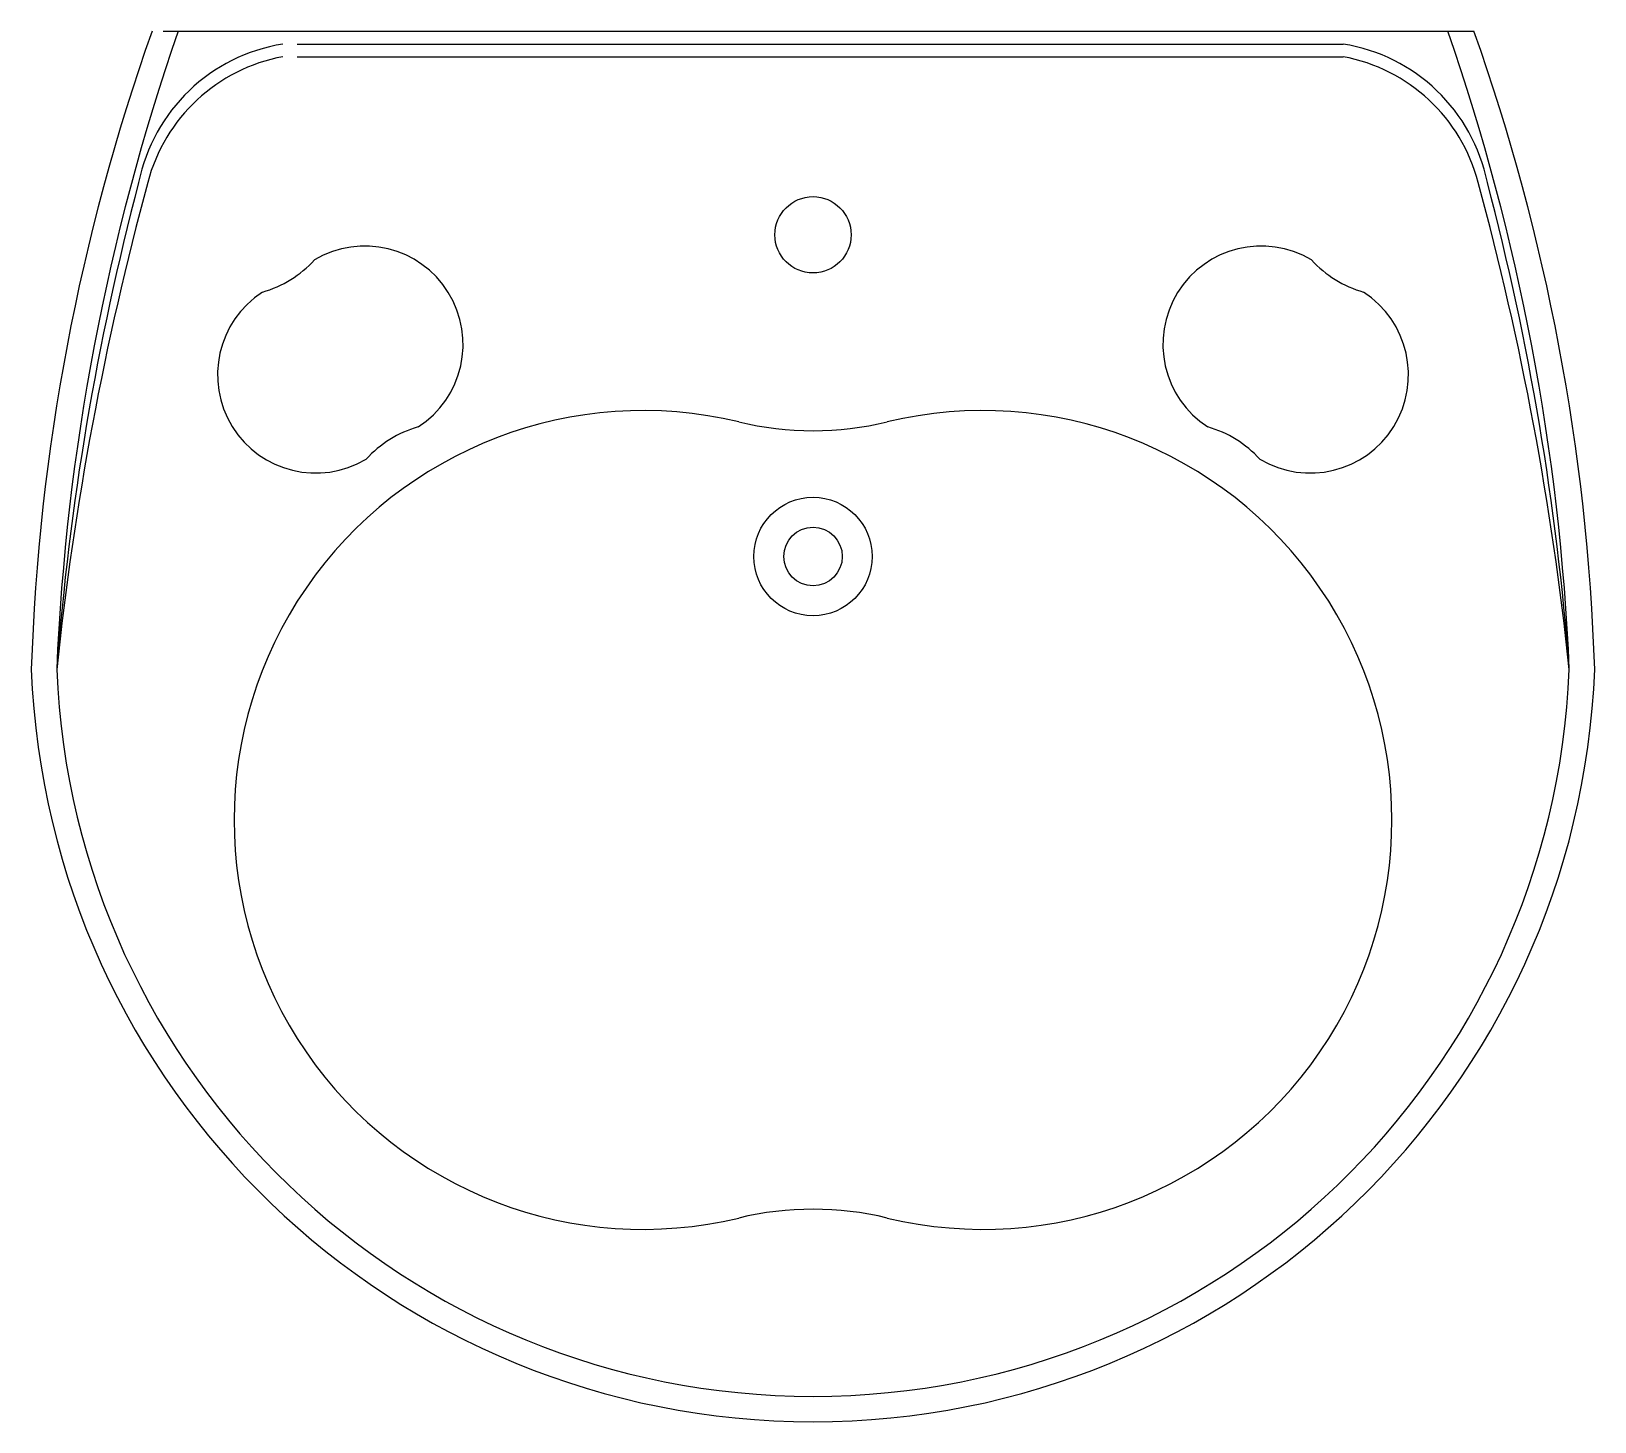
# Model space of a CAD drawing. Extents: x -848.903 to -848.288, y 498.901 to 499.447.
import ezdxf

# ---------------------------------------------------------------- set-up
doc = ezdxf.new("R2010")
doc.units = 0
doc.header["$LTSCALE"] = 50
doc.header["$MEASUREMENT"] = 0
doc.layers.add('A-PECAS', color=2, linetype='CONTINUOUS')

msp = doc.modelspace()

# ---------------------------------------------------------------- linework, layer by layer
at = {"layer": 'A-PECAS'}
msp.add_line((-848.851, 499.44718), (-848.33539, 499.44718), dxfattribs=at)
at = {"layer": 'A-PECAS', "color": 1}
for p, q in [((-848.79829, 499.44218), (-848.38687, 499.44218)), ((-848.79829, 499.43718), (-848.38687, 499.43718))]:
    msp.add_line(p, q, dxfattribs=at)
for centre, radius in [((-848.59539, 499.36718), 0.015), ((-848.59539, 499.2407), 0.02327), ((-848.59539, 499.2407), 0.01151)]:
    msp.add_circle(centre, radius, dxfattribs=at)
at = {"layer": 'A-PECAS'}
for centre, radius, start, end in [((-848.07036, 499.16862), 0.83299, 160.46291, 178.09726), ((-849.12043, 499.16862), 0.83299, 1.90274, 19.53709), ((-848.59539, 499.20829), 0.30773, 182.23738, 357.76262)]:
    msp.add_arc(centre, radius, start, end, dxfattribs=at)
at = {"layer": 'A-PECAS', "color": 1}
for centre, radius, start, end in [((-848.01246, 499.15879), 0.88123, 160.89736, 177.56207), ((-848.793, 499.37401), 0.06904, 99.09218, 168.52306), ((-848.39778, 499.37401), 0.06904, 11.47694, 80.90782), ((-849.17833, 499.15879), 0.88123, 2.43793, 19.10264), ((-848.79153, 499.37057), 0.06776, 100.53579, 165.31397), ((-848.39926, 499.37057), 0.06776, 14.68603, 79.46421), ((-847.68145, 499.0687), 1.21815, 164.81623, 173.98822), ((-847.82463, 499.11492), 1.07135, 165.24653, 175.64471), ((-849.50934, 499.0687), 1.21815, 6.01178, 15.18377), ((-849.36615, 499.11492), 1.07135, 4.35529, 14.75347), ((-848.77168, 499.32411), 0.03864, 302.78651, 120.80554), ((-848.41911, 499.32411), 0.03864, 59.19446, 237.21349), ((-848.82413, 499.38717), 0.04425, 286.03166, 317.5604), ((-848.36666, 499.38717), 0.04425, 222.4396, 253.96834), ((-848.79098, 499.31215), 0.03864, 122.78651, 300.80554), ((-848.39981, 499.31215), 0.03864, 239.19446, 57.21349), ((-848.66218, 499.13712), 0.16094, 76.49286, 283.50714), ((-848.52861, 499.13712), 0.16094, 256.49286, 103.50714), ((-848.73853, 499.24909), 0.04425, 106.03166, 137.5604), ((-848.59539, 499.41515), 0.125, 256.49286, 283.50714), ((-848.45226, 499.24909), 0.04425, 42.4396, 73.96834), ((-848.59539, 499.20827), 0.29774, 182.30905, 357.69095), ((-848.59539, 498.85909), 0.125, 76.49286, 103.50714)]:
    msp.add_arc(centre, radius, start, end, dxfattribs=at)

doc.saveas('drawing.dxf')
